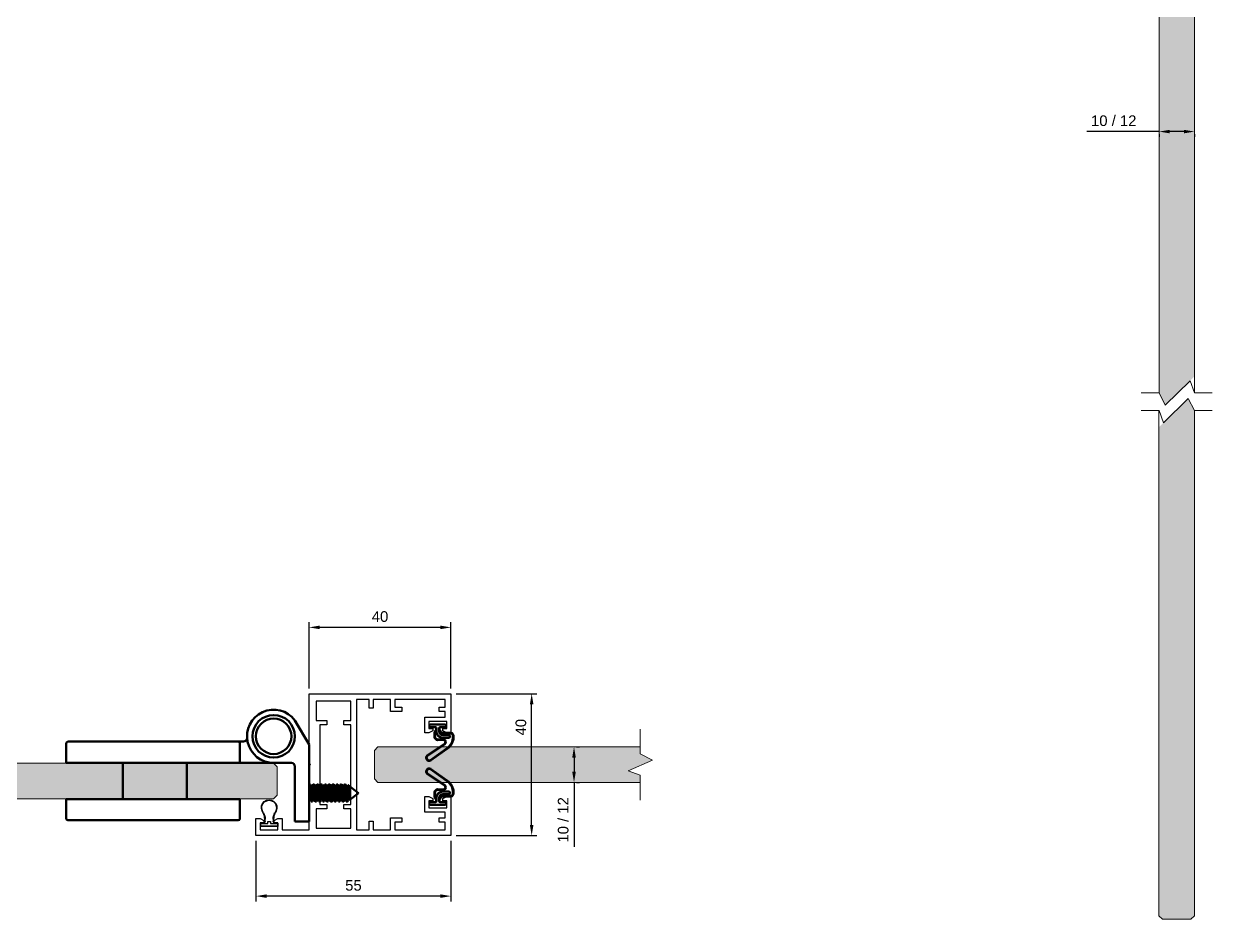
# Model space of a CAD drawing. Header units: millimetres. Extents: x 1679 to 2875, y 789 to 1630.
# Drawn here: x 2229.9 to 2565, y 1102.7 to 1355.3 of the extents above; entities that cross this region are included whole.
import ezdxf

# ---------------------------------------------------------------- set-up
doc = ezdxf.new("R2010")
doc.units = ezdxf.units.MM
for name, color, linetype in [('48800_-_L2315', 7, 'Continuous'), ('48800_-_L3000', 7, 'Continuous'), ('8653_-_CERNIERA_', 7, 'Continuous'), ('8653_-_PERNO', 7, 'Continuous'), ('8653_-_SUPPORTO_', 7, 'Continuous'), ('Blocchi', 7, 'Continuous'), ('COMP', 41, 'Continuous'), ('PARTENZA_VERTICA', 7, 'Continuous'), ('quote', 3, 'Continuous'), ('TSPIC_M4_8X25', 7, 'Continuous')]:
    doc.layers.add(name, color=color, linetype=linetype)
doc.layers.add('GLASS & JOINTS', color=250, linetype='Continuous', lineweight=13)
doc.layers.add('GLASS HATCH', color=7, linetype='Continuous', true_color=0xb8ffed, transparency=0.5)
doc.styles.get("Standard").update_dxf_attribs({"font": 'arial.ttf'})
doc.dimstyles.new('ISO-25$0', dxfattribs={"dimtxt": 3, "dimasz": 3, "dimexe": 1.5, "dimexo": 1.5, "dimgap": 1.5, "dimtad": 1, "dimtxsty": 'Standard', "dimcen": 2.5, "dimadec": 0, "dimazin": 0, "dimtfac": 1, "dimtmove": 0, "dimatfit": 3, "dimfxl": 1, "dimarcsym": 0})

# ---------------------------------------------------------------- blocks, each defined once
blk = doc.blocks.new('cassaporta Glass')
at = {"color": 4}
for p, q in [((20, 15), (15.2, 15)), ((15.2, 15), (15.2, 13.8)), ((15.2, 13.8), (15.77, 12.75)), ((16.4, 12.75), (16.4, 13.8)), ((16.4, 13.8), (18.4, 13.8)), ((18.4, 13.8), (18.4, 8.8)), ((20, -40), (20, 15)), ((15.77, 12.75), (16.4, 12.75)), ((15.77, 9.85), (15.2, 8.8)), ((15.2, 8.8), (15.2, 7.6)), ((15.2, 7.6), (18.4, 7.6)), ((16.4, 9.85), (15.77, 9.85)), ((16.4, 8.8), (16.4, 9.85)), ((18.4, 8.8), (16.4, 8.8)), ((18.4, 7.6), (18.4, 0)), ((-0.4, 0), (-20, 0)), ((-20, 0), (-20, -40)), ((-17.9, -11.8), (-17.9, -2)), ((-17.9, -2), (-12.45, -2)), ((-12.45, -2), (-12.45, -5)), ((-11.25, -5), (-11.25, -3)), ((-11.25, -3), (11.25, -3)), ((0, -0.4), (-0.4, 0)), ((0.4, 0), (0, -0.4)), ((18.4, 0), (0.4, 0)), ((11.25, -3), (11.25, -5)), ((12.45, -5), (12.45, -2)), ((12.45, -2), (17.9, -2)), ((17.9, -2), (17.9, -11.8)), ((-12.45, -5), (-11.25, -5)), ((11.25, -5), (12.45, -5)), ((-11.25, -9.8), (-12.45, -9.8)), ((-12.45, -9.8), (-12.45, -11.8)), ((-11.25, -11.8), (-11.25, -9.8)), ((12.45, -9.8), (11.25, -9.8)), ((11.25, -9.8), (11.25, -11.8)), ((12.45, -11.8), (12.45, -9.8)), ((-18.4, -16.9), (-18.4, -13.4)), ((-18.4, -13.4), (18.4, -13.4)), ((-12.45, -11.8), (-17.9, -11.8)), ((11.25, -11.8), (-11.25, -11.8)), ((17.9, -11.8), (12.45, -11.8)), ((18.4, -13.4), (18.4, -16.9)), ((-15.9, -16.9), (-18.4, -16.9)), ((-18.4, -22.95), (-18.4, -18.1)), ((-18.4, -18.1), (-15.9, -18.1)), ((-15.9, -18.1), (-15.9, -16.9)), ((18.4, -16.9), (15.9, -16.9)), ((15.9, -16.9), (15.9, -18.1)), ((15.9, -18.1), (18.4, -18.1)), ((18.4, -18.1), (18.4, -22.95)), ((-15, -22.95), (-18.4, -22.95)), ((-15, -26.15), (-15, -22.95)), ((18.4, -22.95), (15, -22.95)), ((15, -22.95), (15, -26.15)), ((-18.4, -38.4), (-18.4, -24.15)), ((-18.4, -24.15), (-16.2, -24.15)), ((-16.2, -24.15), (-16.2, -26.15)), ((-16.2, -26.15), (-15, -26.15)), ((15, -26.15), (16.2, -26.15)), ((16.2, -26.15), (16.2, -24.15)), ((16.2, -24.15), (18.4, -24.15)), ((18.4, -24.15), (18.4, -38.4)), ((-9, -32.6), (-13.4, -32.6)), ((-13.4, -32.6), (-13.4, -38.4)), ((-9, -33.8), (-9, -32.6)), ((13.4, -32.6), (9, -32.6)), ((9, -32.6), (9, -33.8)), ((13.4, -38.4), (13.4, -32.6)), ((-15, -36.7), (-16.2, -36.7)), ((-16.2, -36.7), (-16.2, -38.4)), ((-15, -38.4), (-15, -36.7)), ((-12.2, -38.8), (-12.2, -33.8)), ((-12.2, -33.8), (-10.2, -33.8)), ((-10.2, -33.8), (-10.2, -34.85)), ((-10.2, -34.85), (-9.58, -34.85)), ((-9.58, -34.85), (-9, -33.8)), ((9, -33.8), (9.57, -34.85)), ((9.57, -34.85), (10.2, -34.85)), ((10.2, -34.85), (10.2, -33.8)), ((10.2, -33.8), (12.2, -33.8)), ((12.2, -33.8), (12.2, -38.8)), ((16.2, -36.7), (15, -36.7)), ((15, -36.7), (15, -38.4)), ((16.2, -38.4), (16.2, -36.7)), ((-20, -40), (-9, -40)), ((-16.2, -38.4), (-18.4, -38.4)), ((-13.4, -38.4), (-15, -38.4)), ((-10.2, -38.8), (-12.2, -38.8)), ((-9.58, -37.75), (-10.2, -37.75)), ((-10.2, -37.75), (-10.2, -38.8)), ((-9, -38.8), (-9.58, -37.75)), ((-9, -40), (-9, -38.8)), ((9.57, -37.75), (9, -38.8)), ((9, -38.8), (9, -40)), ((9, -40), (20, -40)), ((10.2, -37.75), (9.57, -37.75)), ((10.2, -38.8), (10.2, -37.75)), ((12.2, -38.8), (10.2, -38.8)), ((15, -38.4), (13.4, -38.4)), ((18.4, -38.4), (16.2, -38.4))]:
    blk.add_line(p, q, dxfattribs=at)
blk = doc.blocks.new('48800')
at = {"layer": '48800_-_L3000', "linetype": 'Continuous', "lineweight": 5}
h = blk.add_hatch(dxfattribs=at)
h.set_pattern_fill('LINE', color=3, scale=2, angle=45, style=0)
h.set_pattern_definition([(45, (-6239.775, -3270.2284), (-4.490128, 4.490128), [])])
edge = h.paths.add_edge_path()
edge.add_arc((9.4, 2.41), 0.897, 334.1295, 494.3643)
edge.add_line((8.77, 3.05), (5.44, -1.86))
edge.add_arc((4.92, -1.52), 0.632, 270, 326.6991, ccw=False)
edge.add_arc((5, -1.51), 0.64, 180.3129, 262.8679, ccw=False)
edge.add_line((4.36, -1.52), (4.39, -0.03))
edge.add_arc((3.39, -0.03), 1, 0, 90)
edge.add_line((3.39, 0.97), (2.4, 0.97))
edge.add_arc((2.4, 0.71), 0.253, 90, 120)
edge.add_line((2.27, 0.93), (1.59, 0.54))
edge.add_arc((1.47, 0.76), 0.253, 270, 300, ccw=False)
edge.add_line((1.47, 0.51), (1.01, 0.51))
edge.add_line((1.01, 0.51), (1.01, 0.41))
edge.add_line((1.01, 0.41), (1.47, 0.41))
edge.add_arc((1.47, 0.76), 0.353, 270, 300)
edge.add_line((1.64, 0.45), (2.32, 0.85))
edge.add_arc((2.4, 0.71), 0.153, 90, 120, ccw=False)
edge.add_line((2.4, 0.87), (3.39, 0.87))
edge.add_arc((3.39, -0.03), 0.9, 0.0699, 90, ccw=False)
edge.add_line((4.29, -0.03), (4.26, -1.51))
edge.add_arc((5, -1.51), 0.74, 180.2005, 263.35)
edge.add_arc((4.92, -1.52), 0.732, 269.5118, 326.6433)
edge.add_line((5.53, -1.92), (8.85, 2.99))
edge.add_arc((9.4, 2.41), 0.797, -25.2784, 133.6585, ccw=False)
edge.add_line((10.12, 2.07), (6.71, -2.69))
edge.add_arc((3.54, -0.42), 3.9, 270, 324.4343, ccw=False)
edge.add_line((3.54, -4.32), (3.25, -4.32))
edge.add_arc((3.27, -3.48), 0.839, 196.694, 268.7318, ccw=False)
edge.add_line((2.47, -3.72), (2.5, -1.15))
edge.add_arc((2.15, -1.15), 0.353, 359.8862, 420)
edge.add_line((2.32, -0.85), (1.64, -0.45))
edge.add_arc((1.47, -0.76), 0.353, 60, 90)
edge.add_line((1.47, -0.41), (1.01, -0.41))
edge.add_line((1.01, -0.41), (1.01, -0.51))
edge.add_line((1.01, -0.51), (1.47, -0.51))
edge.add_arc((1.47, -0.76), 0.253, 60, 90, ccw=False)
edge.add_line((1.59, -0.54), (2.27, -0.93))
edge.add_arc((2.15, -1.15), 0.253, 0, 60, ccw=False)
edge.add_line((2.4, -1.15), (2.37, -3.74))
edge.add_arc((3.27, -3.48), 0.939, 195.7327, 268.8012)
edge.add_line((3.25, -4.42), (3.54, -4.42))
edge.add_arc((3.54, -0.42), 4, 270, 324.4343)
edge.add_line((6.8, -2.75), (10.2, 2.02))
at = {"layer": '48800_-_L2315', "color": 3, "linetype": 'Continuous', "lineweight": 50}
for p, q in [((2.37, 0.86), (2.37, 0.81)), ((2.37, 0.38), (2.37, 0.33)), ((3.25, 0.87), (3.25, 0.82)), ((2.37, -0.45), (2.37, -0.5)), ((2.37, -0.81), (2.37, -0.88)), ((3.25, -0.09), (3.25, -0.17)), ((3.25, -3.38), (3.25, -3.43)), ((3.25, -4.27), (3.25, -4.32))]:
    blk.add_line(p, q, dxfattribs=at)
at = {"layer": '48800_-_L3000', "color": 3, "linetype": 'Continuous', "lineweight": 50}
for p, q in [((0, 2.02), (0, -2.02)), ((0.76, 0.63), (0.76, 2.02)), ((1.47, 0.51), (1.01, 0.51)), ((1.01, 0.51), (1.01, 0.41)), ((1.01, 0.41), (1.47, 0.41)), ((1.96, 0.38), (1.01, 0.38)), ((2.27, 0.93), (1.59, 0.54)), ((1.64, 0.45), (2.32, 0.85)), ((2.35, 0.8), (1.7, 0.43)), ((1.7, 0.43), (1.96, 0.43)), ((3.39, 0.97), (2.4, 0.97)), ((2.4, 0.87), (3.39, 0.87)), ((3.39, 0.82), (2.4, 0.82)), ((8.77, 3.05), (5.44, -1.86)), ((5.53, -1.92), (8.85, 2.99)), ((8.88, 2.95), (5.57, -1.95)), ((6.67, -2.66), (10.07, 2.09)), ((10.12, 2.07), (6.71, -2.69)), ((6.8, -2.75), (10.2, 2.02)), ((0.76, -2.02), (0.76, -0.63)), ((1.01, -0.38), (2, -0.38)), ((1.47, -0.41), (1.01, -0.41)), ((1.01, -0.41), (1.01, -0.51)), ((1.01, -0.51), (1.47, -0.51)), ((1.59, -0.54), (2.27, -0.93)), ((2.32, -0.85), (1.64, -0.45)), ((2, -0.43), (1.7, -0.43)), ((1.7, -0.43), (2.35, -0.8)), ((2.4, -1.15), (2.37, -3.74)), ((2.47, -3.72), (2.5, -1.15)), ((2.55, -1.15), (2.52, -3.72)), ((2.95, -3.02), (2.95, -1.38)), ((3, -1.38), (3, -3.02)), ((3.76, -3.02), (3.76, -1.42)), ((3.81, -1.42), (3.81, -3.02)), ((4.21, -1.51), (4.24, -0.03)), ((4.29, -0.03), (4.26, -1.51)), ((4.36, -1.52), (4.39, -0.03)), ((3.25, -4.27), (3.54, -4.27)), ((3.54, -4.32), (3.25, -4.32)), ((3.25, -4.42), (3.54, -4.42))]:
    blk.add_line(p, q, dxfattribs=at)
for centre, radius, start, end in [((0.38, 2.02), 0.379, 0, 180), ((1.01, 0.63), 0.253, 180, 270), ((1.47, 0.76), 0.253, 270, 300), ((1.47, 0.76), 0.353, 270, 300), ((1.96, -1.42), 1.85, 0, 90), ((1.96, -1.42), 1.8, 0, 90), ((2.4, 0.71), 0.253, 90, 120), ((2.4, 0.71), 0.153, 90, 120), ((2.4, 0.71), 0.103, 90, 120), ((3.39, -0.03), 1, 0, 90), ((3.39, -0.03), 0.9, 0.0699, 90), ((3.39, -0.03), 0.85, 0.1094, 90), ((9.4, 2.41), 0.897, 334.1295, 134.3643), ((9.4, 2.41), 0.797, 334.7216, 133.6585), ((9.4, 2.41), 0.747, 335.0614, 133.2533), ((0.38, -2.02), 0.379, 180, 0), ((1.01, -0.63), 0.253, 90, 180), ((1.47, -0.76), 0.353, 60, 90), ((1.47, -0.76), 0.253, 60, 90), ((2, -1.38), 1, 0, 90), ((2, -1.38), 0.95, 0, 90), ((2.15, -1.15), 0.253, 0, 60), ((2.15, -1.15), 0.353, 359.8862, 60), ((2.15, -1.15), 0.403, 359.846, 60), ((3.38, -3.02), 0.429, 180, 0), ((3.38, -3.02), 0.379, 180, 0), ((3.54, -0.42), 3.85, 270, 324.4343), ((3.54, -0.42), 3.9, 270, 324.4343), ((3.54, -0.42), 4, 270, 324.4343), ((5, -1.51), 0.79, 180.1525, 263.5452), ((5, -1.51), 0.74, 180.2005, 263.35), ((5, -1.51), 0.64, 180.3129, 262.8679), ((4.92, -1.52), 0.732, 269.5118, 326.6433), ((4.92, -1.52), 0.782, 269.3145, 326.6195), ((4.92, -1.52), 0.632, 270, 326.6991), ((3.27, -3.48), 0.939, 195.7327, 268.8012), ((3.27, -3.48), 0.839, 196.694, 268.7318), ((3.27, -3.48), 0.789, 197.2424, 268.6922)]:
    blk.add_arc(centre, radius, start, end, dxfattribs=at)
at = {"layer": 'PARTENZA_VERTICA', "color": 3, "linetype": 'Continuous', "lineweight": 50}
for p, q in [((2.2, 0.72), (2.2, 0.77)), ((2.2, 0.36), (2.2, 0.41)), ((2.2, -0.45), (2.2, -0.4)), ((2.2, -0.77), (2.2, -0.72))]:
    blk.add_line(p, q, dxfattribs=at)
blk = doc.blocks.new('cerniera vetro')
at = {"layer": '8653_-_CERNIERA_', "color": 7, "linetype": 'Continuous', "lineweight": 50}
for p, q in [((-58.5, -7.5), (-58.5, -2)), ((-58, -1.5), (-10, -1.5)), ((-8.49, -1.5), (-10, -1.5)), ((-9.5, -2), (-9.5, -7.5)), ((-58, -7.5), (-58.5, -7.5)), ((-10, -7.5), (-58, -7.5)), ((-42.5, -7.5), (-42.5, -17.7)), ((-24.5, -17.7), (-24.5, -7.5)), ((-9.5, -7.5), (-10, -7.5)), ((-9.5, -7.5), (0, -7.5)), ((-58.5, -17.7), (-58, -17.7)), ((-58.5, -23.2), (-58.5, -17.7)), ((-58, -17.7), (-10, -17.7)), ((-10, -17.7), (-9.5, -17.7)), ((-9.5, -17.7), (-9.5, -23.2)), ((-10, -23.7), (-58, -23.7))]:
    blk.add_line(p, q, dxfattribs=at)
for centre, radius, start, end in [((0, 0), 7.5, 23.9105, 36.8699), ((-58, -2), 0.5, 90, 180), ((-10, -2), 0.5, 0, 90), ((-8.49, -0.5), 1, 270, 3.3723), ((-58, -23.2), 0.5, 180, 270), ((-10, -23.2), 0.5, 270, 0)]:
    blk.add_arc(centre, radius, start, end, dxfattribs=at)
at = {"layer": '8653_-_PERNO', "color": 7, "linetype": 'Continuous', "lineweight": 50}
for radius in [6, 5]:
    blk.add_circle((0, 0), radius, dxfattribs=at)
at = {"layer": '8653_-_SUPPORTO_', "color": 7, "linetype": 'Continuous', "lineweight": 50}
for p, q in [((6, 4.5), (10, -2.32)), ((10, -2.32), (10, -24)), ((5, -7.5), (0, -7.5)), ((6, -24), (6, -8.5)), ((10, -24), (6, -24))]:
    blk.add_line(p, q, dxfattribs=at)
blk.add_circle((0, 0), 6, dxfattribs=at)
for centre, radius, start, end in [((0, 0), 7.5, 36.8699, 270), ((5, -8.5), 1, 0, 90)]:
    blk.add_arc(centre, radius, start, end, dxfattribs=at)
at = {"layer": 'TSPIC_M4_8X25', "color": 7, "linetype": 'Continuous', "lineweight": 50}
for p, q in [((10.04, -14.2), (10, -14.2)), ((10.37, -13.6), (10.04, -13.6)), ((11.14, -14.2), (10.66, -14.2)), ((11.47, -13.6), (11.14, -13.6)), ((12.24, -14.2), (11.76, -14.2)), ((12.57, -13.6), (12.24, -13.6)), ((13.34, -14.2), (12.86, -14.2)), ((13.67, -13.6), (13.34, -13.6)), ((14.44, -14.2), (13.96, -14.2)), ((14.77, -13.6), (14.44, -13.6)), ((15.54, -14.2), (15.06, -14.2)), ((15.87, -13.6), (15.54, -13.6)), ((16.64, -14.2), (16.16, -14.2)), ((16.97, -13.6), (16.64, -13.6)), ((16.92, -16), (16.92, -16)), ((17.74, -14.2), (17.26, -14.2)), ((18.07, -13.6), (17.74, -13.6)), ((18.84, -14.2), (18.36, -14.2)), ((19.17, -13.6), (18.84, -13.6)), ((19.94, -14.2), (19.46, -14.2)), ((20.27, -13.6), (19.94, -13.6)), ((21.04, -14.2), (20.56, -14.2)), ((23.9, -16), (21.04, -13.75)), ((21.59, -17.82), (23.9, -16)), ((10.09, -17.8), (10.46, -17.8)), ((10.59, -18.4), (10.92, -18.4)), ((11.19, -17.8), (11.56, -17.8)), ((11.69, -18.4), (12.02, -18.4)), ((12.29, -17.8), (12.66, -17.8)), ((12.79, -18.4), (13.12, -18.4)), ((13.39, -17.8), (13.76, -17.8)), ((13.89, -18.4), (14.22, -18.4)), ((14.49, -17.8), (14.86, -17.8)), ((14.99, -18.4), (15.32, -18.4)), ((15.59, -17.8), (15.96, -17.8)), ((16.09, -18.4), (16.42, -18.4)), ((16.69, -17.8), (17.06, -17.8)), ((17.19, -18.4), (17.52, -18.4)), ((17.79, -17.8), (18.16, -17.8)), ((18.29, -18.4), (18.62, -18.4)), ((18.89, -17.8), (19.27, -17.8)), ((19.39, -18.4), (19.72, -18.4)), ((19.99, -17.8), (20.36, -17.8)), ((20.49, -18.4), (20.82, -18.4)), ((21.09, -17.8), (21.55, -17.8))]:
    blk.add_line(p, q, dxfattribs=at)
for centre, radius, start, end in [((171.26, 58.92), 176.47, 204.2777, 204.4953), ((172.9, 59.16), 177.05, 204.2744, 204.4911), ((174.58, 59.41), 177.68, 204.271, 204.4869), ((185.98, 64.05), 188.98, 204.2711, 204.4731), ((207.02, 73.11), 210.88, 204.2866, 204.469), ((214.37, 75.94), 217.75, 204.2883, 204.4649), ((222.3, 79.04), 225.24, 204.2914, 204.4621), ((230.83, 82.41), 233.4, 204.2963, 204.4609), ((213.62, 74.16), 213.32, 204.2998, 204.479), ((208.94, 71.53), 206.97, 204.295, 204.4797), ((183.11, -96.52), 190.07, 155.5327, 155.6128), ((183.87, -96.38), 189.7, 155.5274, 155.7165), ((183.78, -95.86), 188.41, 155.5226, 155.713), ((183.24, -95.13), 186.61, 155.5187, 155.7108), ((182.56, -94.33), 184.66, 155.5158, 155.7098), ((181.78, -93.48), 182.6, 155.5139, 155.7099), ((180.96, -92.61), 180.48, 155.513, 155.7112), ((180.12, -91.73), 178.36, 155.5131, 155.7136), ((176.36, -89.48), 173, 155.5211, 155.7271), ((176.16, -88.85), 171.56, 155.534, 155.7424), ((178.58, -89.45), 173, 155.5335, 155.7402)]:
    blk.add_arc(centre, radius, start, end, dxfattribs=at)
for points, knots in [([(10.59, -18.4), (10.56, -18.4), (10.53, -18.3), (10.46, -17.84), (10.42, -17.39), (10.34, -16.34), (10.3, -15.75), (10.22, -14.69), (10.18, -14.22), (10.09, -13.65), (10.05, -13.54), (10.01, -13.64), (10, -13.65), (10, -13.66)], [0.95609612, 0.95609612, 0.95609612, 0.95609612, 0.96074136, 0.96074136, 0.96728447, 0.96728447, 0.97382757, 0.97382757, 0.98037068, 0.98037068, 0.98691379, 0.98691379, 0.98753193, 0.98753193, 0.98753193, 0.98753193]), ([(10.32, -16), (10.3, -15.8), (10.28, -15.6), (10.22, -15.01), (10.18, -14.67), (10.1, -14.29), (10.07, -14.2), (10.04, -14.2)], [0.97186766, 0.97186766, 0.97186766, 0.97186766, 0.97484551, 0.97484551, 0.98113413, 0.98113413, 0.98592344, 0.98592344, 0.98592344, 0.98592344]), ([(10.37, -13.6), (10.41, -13.6), (10.44, -13.74), (10.51, -14.29), (10.56, -14.76), (10.64, -15.84), (10.68, -16.43), (10.76, -17.47), (10.8, -17.9), (10.88, -18.37), (10.92, -18.45), (10.95, -18.37)], [0.06552593, 0.06552593, 0.06552593, 0.06552593, 0.07068627, 0.07068627, 0.07700504, 0.07700504, 0.0833238, 0.0833238, 0.08964256, 0.08964256, 0.09522557, 0.09522557, 0.09522557, 0.09522557]), ([(10.68, -14.24), (10.7, -14.29), (10.72, -14.37), (10.78, -14.72), (10.82, -15.07), (10.91, -15.88), (10.95, -16.33), (11.03, -17.1), (11.07, -17.42), (11.14, -17.73), (11.16, -17.8), (11.19, -17.8)], [0.07043015, 0.07043015, 0.07043015, 0.07043015, 0.07358124, 0.07358124, 0.07971302, 0.07971302, 0.08584479, 0.08584479, 0.09197656, 0.09197656, 0.09599702, 0.09599702, 0.09599702, 0.09599702]), ([(11.69, -18.4), (11.66, -18.4), (11.64, -18.31), (11.57, -17.9), (11.53, -17.47), (11.45, -16.43), (11.41, -15.84), (11.32, -14.76), (11.28, -14.29), (11.2, -13.68), (11.16, -13.55), (11.08, -13.68), (11.05, -13.89), (11.01, -14.2)], [0.89755611, 0.89755611, 0.89755611, 0.89755611, 0.9018534, 0.9018534, 0.90839651, 0.90839651, 0.91493961, 0.91493961, 0.92148272, 0.92148272, 0.92802583, 0.92802583, 0.93354994, 0.93354994, 0.93354994, 0.93354994]), ([(11.42, -16), (11.4, -15.82), (11.38, -15.65), (11.32, -15.07), (11.28, -14.72), (11.21, -14.3), (11.17, -14.2), (11.14, -14.2)], [0.91560361, 0.91560361, 0.91560361, 0.91560361, 0.9182479, 0.9182479, 0.92453652, 0.92453652, 0.92965772, 0.92965772, 0.92965772, 0.92965772]), ([(11.47, -13.6), (11.51, -13.6), (11.54, -13.75), (11.62, -14.36), (11.66, -14.85), (11.74, -15.93), (11.79, -16.53), (11.87, -17.54), (11.91, -17.96), (11.98, -18.38), (12.02, -18.44), (12.05, -18.37)], [0.12205837, 0.12205837, 0.12205837, 0.12205837, 0.12755515, 0.12755515, 0.13387392, 0.13387392, 0.14019268, 0.14019268, 0.14651144, 0.14651144, 0.15176172, 0.15176172, 0.15176172, 0.15176172]), ([(11.78, -14.24), (11.8, -14.29), (11.82, -14.39), (11.89, -14.77), (11.93, -15.13), (12.01, -15.95), (12.05, -16.39), (12.13, -17.15), (12.18, -17.47), (12.24, -17.75), (12.27, -17.8), (12.29, -17.8)], [0.12528426, 0.12528426, 0.12528426, 0.12528426, 0.12876718, 0.12876718, 0.13489895, 0.13489895, 0.14103072, 0.14103072, 0.14716249, 0.14716249, 0.15085747, 0.15085747, 0.15085747, 0.15085747]), ([(12.79, -18.4), (12.77, -18.4), (12.74, -18.33), (12.68, -17.96), (12.63, -17.54), (12.55, -16.53), (12.51, -15.93), (12.43, -14.85), (12.39, -14.36), (12.31, -13.71), (12.27, -13.56), (12.19, -13.66), (12.15, -13.87), (12.11, -14.2)], [0.83901773, 0.83901773, 0.83901773, 0.83901773, 0.84296544, 0.84296544, 0.84950855, 0.84950855, 0.85605165, 0.85605165, 0.86259476, 0.86259476, 0.86913787, 0.86913787, 0.87501489, 0.87501489, 0.87501489, 0.87501489]), ([(12.52, -16), (12.5, -15.85), (12.49, -15.69), (12.43, -15.13), (12.39, -14.77), (12.31, -14.32), (12.28, -14.2), (12.24, -14.2)], [0.8593464, 0.8593464, 0.8593464, 0.8593464, 0.86165029, 0.86165029, 0.86793892, 0.86793892, 0.87339147, 0.87339147, 0.87339147, 0.87339147]), ([(12.57, -13.6), (12.61, -13.6), (12.65, -13.77), (12.73, -14.43), (12.77, -14.93), (12.85, -16.02), (12.89, -16.62), (12.97, -17.61), (13.01, -18.01), (13.09, -18.39), (13.12, -18.44), (13.15, -18.37)], [0.17858938, 0.17858938, 0.17858938, 0.17858938, 0.18442403, 0.18442403, 0.1907428, 0.1907428, 0.19706156, 0.19706156, 0.20338033, 0.20338033, 0.20829658, 0.20829658, 0.20829658, 0.20829658]), ([(12.88, -14.24), (12.9, -14.3), (12.93, -14.41), (13, -14.82), (13.04, -15.2), (13.12, -16.02), (13.16, -16.46), (13.24, -17.21), (13.28, -17.51), (13.35, -17.75), (13.37, -17.8), (13.39, -17.8)], [0.18013767, 0.18013767, 0.18013767, 0.18013767, 0.18395311, 0.18395311, 0.19008488, 0.19008488, 0.19621665, 0.19621665, 0.20234842, 0.20234842, 0.20571476, 0.20571476, 0.20571476, 0.20571476]), ([(13.89, -18.4), (13.87, -18.4), (13.85, -18.34), (13.78, -18.01), (13.74, -17.61), (13.66, -16.62), (13.62, -16.02), (13.54, -14.93), (13.5, -14.43), (13.41, -13.75), (13.37, -13.57), (13.29, -13.63), (13.25, -13.85), (13.21, -14.2)], [0.78047865, 0.78047865, 0.78047865, 0.78047865, 0.78407748, 0.78407748, 0.79062059, 0.79062059, 0.79716369, 0.79716369, 0.8037068, 0.8037068, 0.81024991, 0.81024991, 0.81647816, 0.81647816, 0.81647816, 0.81647816]), ([(13.62, -16), (13.6, -15.87), (13.59, -15.74), (13.54, -15.2), (13.5, -14.82), (13.42, -14.33), (13.38, -14.2), (13.34, -14.2)], [0.80308122, 0.80308122, 0.80308122, 0.80308122, 0.80505269, 0.80505269, 0.81134131, 0.81134131, 0.81712654, 0.81712654, 0.81712654, 0.81712654]), ([(13.67, -13.6), (13.71, -13.6), (13.75, -13.8), (13.83, -14.5), (13.88, -15.01), (13.96, -16.12), (14, -16.7), (14.08, -17.68), (14.12, -18.06), (14.19, -18.39), (14.22, -18.43), (14.25, -18.37)], [0.23512204, 0.23512204, 0.23512204, 0.23512204, 0.24129291, 0.24129291, 0.24761168, 0.24761168, 0.25393044, 0.25393044, 0.26024921, 0.26024921, 0.26483058, 0.26483058, 0.26483058, 0.26483058]), ([(13.98, -14.24), (14, -14.3), (14.03, -14.42), (14.1, -14.87), (14.14, -15.26), (14.22, -16.09), (14.27, -16.53), (14.35, -17.26), (14.39, -17.55), (14.45, -17.76), (14.47, -17.8), (14.49, -17.8)], [0.23492264, 0.23492264, 0.23492264, 0.23492264, 0.23913905, 0.23913905, 0.24527082, 0.24527082, 0.25140259, 0.25140259, 0.25753436, 0.25753436, 0.26057221, 0.26057221, 0.26057221, 0.26057221]), ([(14.99, -18.4), (14.97, -18.4), (14.95, -18.35), (14.89, -18.06), (14.85, -17.68), (14.77, -16.7), (14.72, -16.12), (14.64, -15.01), (14.6, -14.5), (14.52, -13.79), (14.48, -13.59), (14.4, -13.61), (14.36, -13.82), (14.31, -14.19), (14.31, -14.2), (14.31, -14.2)], [0.72193978, 0.72193978, 0.72193978, 0.72193978, 0.72518952, 0.72518952, 0.73173263, 0.73173263, 0.73827573, 0.73827573, 0.74481884, 0.74481884, 0.75136195, 0.75136195, 0.75790505, 0.75790505, 0.75792447, 0.75792447, 0.75792447, 0.75792447]), ([(14.72, -16), (14.71, -15.89), (14.69, -15.78), (14.64, -15.26), (14.6, -14.87), (14.52, -14.35), (14.48, -14.2), (14.44, -14.2)], [0.74681746, 0.74681746, 0.74681746, 0.74681746, 0.74845508, 0.74845508, 0.7547437, 0.7547437, 0.76086431, 0.76086431, 0.76086431, 0.76086431]), ([(14.77, -13.6), (14.77, -13.6), (14.78, -13.6), (14.82, -13.61), (14.86, -13.83), (14.94, -14.57), (14.98, -15.1), (15.06, -16.21), (15.11, -16.79), (15.19, -17.75), (15.23, -18.11), (15.3, -18.4), (15.32, -18.43), (15.35, -18.37)], [0.29165386, 0.29165386, 0.29165386, 0.29165386, 0.29184303, 0.29184303, 0.29816179, 0.29816179, 0.30448056, 0.30448056, 0.31079932, 0.31079932, 0.31711809, 0.31711809, 0.32136299, 0.32136299, 0.32136299, 0.32136299]), ([(15.08, -14.24), (15.11, -14.3), (15.14, -14.44), (15.21, -14.93), (15.25, -15.32), (15.33, -16.16), (15.37, -16.59), (15.45, -17.31), (15.5, -17.58), (15.55, -17.77), (15.57, -17.8), (15.59, -17.8)], [0.28975647, 0.28975647, 0.28975647, 0.28975647, 0.29432498, 0.29432498, 0.30045675, 0.30045675, 0.30658852, 0.30658852, 0.31272029, 0.31272029, 0.3154295, 0.3154295, 0.3154295, 0.3154295]), ([(16.09, -18.4), (16.07, -18.4), (16.05, -18.36), (16, -18.11), (15.95, -17.75), (15.87, -16.79), (15.83, -16.21), (15.75, -15.1), (15.71, -14.57), (15.63, -13.83), (15.59, -13.61), (15.5, -13.59), (15.46, -13.78), (15.42, -14.16), (15.42, -14.18), (15.41, -14.2)], [0.66340022, 0.66340022, 0.66340022, 0.66340022, 0.66630156, 0.66630156, 0.67284467, 0.67284467, 0.67938777, 0.67938777, 0.68593088, 0.68593088, 0.69247399, 0.69247399, 0.69901709, 0.69901709, 0.69940055, 0.69940055, 0.69940055, 0.69940055]), ([(15.82, -16), (15.81, -15.91), (15.8, -15.83), (15.75, -15.32), (15.71, -14.93), (15.63, -14.37), (15.59, -14.21), (15.54, -14.2), (15.54, -14.2), (15.54, -14.2)], [0.69056072, 0.69056072, 0.69056072, 0.69056072, 0.69185747, 0.69185747, 0.6981461, 0.6981461, 0.70443472, 0.70443472, 0.70459963, 0.70459963, 0.70459963, 0.70459963]), ([(15.87, -13.6), (15.88, -13.6), (15.88, -13.6), (15.92, -13.64), (15.97, -13.87), (16.05, -14.65), (16.09, -15.18), (16.17, -16.3), (16.21, -16.88), (16.29, -17.81), (16.33, -18.16), (16.4, -18.4), (16.43, -18.42), (16.45, -18.37)], [0.34818497, 0.34818497, 0.34818497, 0.34818497, 0.34871191, 0.34871191, 0.35503067, 0.35503067, 0.36134944, 0.36134944, 0.3676682, 0.3676682, 0.37398697, 0.37398697, 0.37790181, 0.37790181, 0.37790181, 0.37790181]), ([(16.18, -14.24), (16.21, -14.3), (16.24, -14.46), (16.31, -14.99), (16.36, -15.39), (16.44, -16.23), (16.48, -16.66), (16.56, -17.36), (16.6, -17.62), (16.66, -17.78), (16.67, -17.8), (16.69, -17.8)], [0.34460169, 0.34460169, 0.34460169, 0.34460169, 0.34951091, 0.34951091, 0.35564268, 0.35564268, 0.36177445, 0.36177445, 0.36790622, 0.36790622, 0.37028627, 0.37028627, 0.37028627, 0.37028627]), ([(17.19, -18.4), (17.17, -18.4), (17.16, -18.37), (17.1, -18.16), (17.06, -17.81), (16.98, -16.88), (16.94, -16.3), (16.86, -15.18), (16.81, -14.65), (16.73, -13.87), (16.69, -13.64), (16.61, -13.57), (16.57, -13.74), (16.52, -14.12), (16.52, -14.16), (16.51, -14.2)], [0.6048612, 0.6048612, 0.6048612, 0.6048612, 0.6074136, 0.6074136, 0.61395671, 0.61395671, 0.62049982, 0.62049982, 0.62704292, 0.62704292, 0.63358603, 0.63358603, 0.64012913, 0.64012913, 0.64085572, 0.64085572, 0.64085572, 0.64085572]), ([(16.92, -16), (16.91, -15.94), (16.9, -15.87), (16.86, -15.39), (16.81, -14.99), (16.73, -14.41), (16.69, -14.23), (16.65, -14.2), (16.64, -14.2), (16.64, -14.2)], [0.63429555, 0.63429555, 0.63429555, 0.63429555, 0.63525987, 0.63525987, 0.64154849, 0.64154849, 0.64783711, 0.64783711, 0.64833696, 0.64833696, 0.64833696, 0.64833696]), ([(16.97, -13.6), (16.98, -13.6), (16.98, -13.6), (17.03, -13.66), (17.07, -13.92), (17.15, -14.73), (17.2, -15.27), (17.28, -16.39), (17.32, -16.96), (17.4, -17.87), (17.44, -18.2), (17.51, -18.41), (17.53, -18.42), (17.55, -18.37)], [0.40471717, 0.40471717, 0.40471717, 0.40471717, 0.40558079, 0.40558079, 0.41189955, 0.41189955, 0.41821832, 0.41821832, 0.42453708, 0.42453708, 0.43085585, 0.43085585, 0.43443779, 0.43443779, 0.43443779, 0.43443779]), ([(17.28, -14.24), (17.31, -14.31), (17.35, -14.49), (17.42, -15.05), (17.46, -15.45), (17.54, -16.29), (17.59, -16.72), (17.67, -17.4), (17.71, -17.65), (17.76, -17.78), (17.78, -17.8), (17.79, -17.8)], [0.39944583, 0.39944583, 0.39944583, 0.39944583, 0.40469685, 0.40469685, 0.41082862, 0.41082862, 0.41696039, 0.41696039, 0.42309216, 0.42309216, 0.42514412, 0.42514412, 0.42514412, 0.42514412]), ([(18.29, -18.4), (18.28, -18.4), (18.26, -18.38), (18.21, -18.2), (18.17, -17.87), (18.09, -16.96), (18.04, -16.39), (17.96, -15.27), (17.92, -14.73), (17.84, -13.92), (17.8, -13.66), (17.72, -13.56), (17.68, -13.71), (17.63, -14.08), (17.62, -14.14), (17.61, -14.2)], [0.54632273, 0.54632273, 0.54632273, 0.54632273, 0.54852564, 0.54852564, 0.55506875, 0.55506875, 0.56161186, 0.56161186, 0.56815496, 0.56815496, 0.57469807, 0.57469807, 0.58124118, 0.58124118, 0.58231415, 0.58231415, 0.58231415, 0.58231415]), ([(18.02, -16), (18.01, -15.96), (18.01, -15.92), (17.96, -15.45), (17.92, -15.05), (17.84, -14.44), (17.8, -14.25), (17.75, -14.2), (17.75, -14.2), (17.74, -14.2)], [0.57803162, 0.57803162, 0.57803162, 0.57803162, 0.57866226, 0.57866226, 0.58495088, 0.58495088, 0.59123951, 0.59123951, 0.59207508, 0.59207508, 0.59207508, 0.59207508]), ([(18.07, -13.6), (18.08, -13.6), (18.09, -13.61), (18.14, -13.7), (18.18, -13.97), (18.26, -14.81), (18.3, -15.36), (18.38, -16.48), (18.42, -17.05), (18.51, -17.93), (18.55, -18.24), (18.61, -18.41), (18.63, -18.41), (18.65, -18.37)], [0.46124816, 0.46124816, 0.46124816, 0.46124816, 0.46244967, 0.46244967, 0.46876843, 0.46876843, 0.4750872, 0.4750872, 0.48140596, 0.48140596, 0.48772473, 0.48772473, 0.49097551, 0.49097551, 0.49097551, 0.49097551]), ([(18.37, -14.23), (18.41, -14.31), (18.45, -14.51), (18.53, -15.11), (18.57, -15.52), (18.65, -16.36), (18.69, -16.79), (18.77, -17.45), (18.81, -17.68), (18.87, -17.79), (18.88, -17.8), (18.89, -17.8)], [0.45428322, 0.45428322, 0.45428322, 0.45428322, 0.45988278, 0.45988278, 0.46601455, 0.46601455, 0.47214632, 0.47214632, 0.47827809, 0.47827809, 0.4800011, 0.4800011, 0.4800011, 0.4800011]), ([(19.39, -18.4), (19.35, -18.4), (19.32, -18.23), (19.24, -17.59), (19.2, -17.09), (19.12, -16), (19.07, -15.41), (18.99, -14.41), (18.95, -14), (18.87, -13.57), (18.83, -13.54), (18.76, -13.81), (18.74, -13.98), (18.71, -14.2)], [0.07801052, 0.07801052, 0.07801052, 0.07801052, 0.08396507, 0.08396507, 0.09050818, 0.09050818, 0.09705128, 0.09705128, 0.10359439, 0.10359439, 0.1101375, 0.1101375, 0.11401229, 0.11401229, 0.11401229, 0.11401229]), ([(19.12, -16), (19.09, -15.72), (19.06, -15.43), (18.99, -14.81), (18.95, -14.5), (18.89, -14.25), (18.86, -14.2), (18.84, -14.2)], [0.1279339, 0.1279339, 0.1279339, 0.1279339, 0.13217003, 0.13217003, 0.13845865, 0.13845865, 0.14200327, 0.14200327, 0.14200327, 0.14200327]), ([(19.17, -13.6), (19.2, -13.6), (19.22, -13.68), (19.29, -14.06), (19.33, -14.48), (19.41, -15.5), (19.45, -16.09), (19.54, -17.17), (19.58, -17.66), (19.66, -18.3), (19.7, -18.44), (19.75, -18.38), (19.75, -18.38), (19.75, -18.37)], [0.91350451, 0.91350451, 0.91350451, 0.91350451, 0.91740071, 0.91740071, 0.92371948, 0.92371948, 0.93003824, 0.93003824, 0.93635701, 0.93635701, 0.94267577, 0.94267577, 0.94323838, 0.94323838, 0.94323838, 0.94323838]), ([(19.48, -14.24), (19.49, -14.26), (19.5, -14.31), (19.56, -14.54), (19.6, -14.86), (19.68, -15.62), (19.72, -16.07), (19.8, -16.88), (19.84, -17.25), (19.92, -17.69), (19.96, -17.8), (19.99, -17.8)], [0.89316198, 0.89316198, 0.89316198, 0.89316198, 0.89523848, 0.89523848, 0.90137025, 0.90137025, 0.90750202, 0.90750202, 0.91363379, 0.91363379, 0.91888792, 0.91888792, 0.91888792, 0.91888792]), ([(20.49, -18.4), (20.46, -18.4), (20.42, -18.25), (20.34, -17.66), (20.3, -17.17), (20.22, -16.09), (20.18, -15.5), (20.1, -14.48), (20.06, -14.06), (19.98, -13.59), (19.94, -13.54), (19.87, -13.78), (19.84, -13.96), (19.81, -14.2)], [0.01947165, 0.01947165, 0.01947165, 0.01947165, 0.02507711, 0.02507711, 0.03162022, 0.03162022, 0.03816332, 0.03816332, 0.04470643, 0.04470643, 0.05124954, 0.05124954, 0.05546271, 0.05546271, 0.05546271, 0.05546271]), ([(20.22, -16), (20.19, -15.74), (20.17, -15.48), (20.1, -14.86), (20.06, -14.54), (19.99, -14.26), (19.97, -14.2), (19.94, -14.2)], [0.07167619, 0.07167619, 0.07167619, 0.07167619, 0.07557242, 0.07557242, 0.08186105, 0.08186105, 0.08574357, 0.08574357, 0.08574357, 0.08574357]), ([(20.27, -13.6), (20.3, -13.6), (20.33, -13.69), (20.4, -14.12), (20.44, -14.55), (20.52, -15.59), (20.56, -16.18), (20.64, -17.26), (20.68, -17.73), (20.77, -18.33), (20.81, -18.45), (20.85, -18.37), (20.85, -18.37), (20.85, -18.37)], [0.97003657, 0.97003657, 0.97003657, 0.97003657, 0.9742696, 0.9742696, 0.98058836, 0.98058836, 0.98690712, 0.98690712, 0.99322589, 0.99322589, 0.99954465, 0.99954465, 0.99977504, 0.99977504, 0.99977504, 0.99977504]), ([(20.58, -14.24), (20.59, -14.27), (20.61, -14.32), (20.66, -14.59), (20.71, -14.91), (20.79, -15.69), (20.83, -16.14), (20.91, -16.94), (20.95, -17.3), (21.03, -17.7), (21.06, -17.8), (21.09, -17.8)], [0.94803694, 0.94803694, 0.94803694, 0.94803694, 0.95042441, 0.95042441, 0.95655618, 0.95655618, 0.96268795, 0.96268795, 0.96881972, 0.96881972, 0.97374899, 0.97374899, 0.97374899, 0.97374899]), ([(21.59, -17.82), (21.53, -17.86), (21.47, -17.52), (21.34, -16.33), (21.27, -15.46), (21.15, -14.14), (21.09, -13.73), (20.99, -13.75), (20.96, -13.91), (20.92, -14.2)], [0.0297599, 0.0297599, 0.0297599, 0.0297599, 0.25, 0.25, 0.5, 0.5, 0.75, 0.75, 0.9085917, 0.9085917, 0.9085917, 0.9085917]), ([(21.32, -16), (21.29, -15.76), (21.27, -15.52), (21.21, -14.91), (21.16, -14.59), (21.1, -14.27), (21.07, -14.2), (21.04, -14.2)], [0.01541031, 0.01541031, 0.01541031, 0.01541031, 0.01897482, 0.01897482, 0.02526344, 0.02526344, 0.02948503, 0.02948503, 0.02948503, 0.02948503]), ([(10, -17.56), (10, -17.57), (10, -17.58), (10.03, -17.72), (10.06, -17.8), (10.09, -17.8)], [0.036621982, 0.036621982, 0.036621982, 0.036621982, 0.036790622, 0.036790622, 0.041136802, 0.041136802, 0.041136802, 0.041136802])]:
    blk.add_open_spline(points, degree=3, knots=knots, dxfattribs=at)
blk = doc.blocks.new('*D179')
at = {"layer": 'Defpoints', "color": 0, "transparency": 16777216}
for p in [(2550.05, 1325.67), (2560.05, 1325.67), (2560.05, 1324.88)]:
    blk.add_point(p, dxfattribs=at)
at = {"layer": 'quote', "color": 0, "lineweight": -2, "transparency": 16777216}
for p, q in [((2550.05, 1324.88), (2529.68, 1324.88)), ((2550.05, 1324.17), (2550.05, 1323.38)), ((2557.05, 1324.88), (2553.05, 1324.88)), ((2560.05, 1324.17), (2560.05, 1323.38))]:
    blk.add_line(p, q, dxfattribs=at)
at = {"layer": 'quote', "color": 0, "transparency": 16777216}
for points in [[(2553.05, 1325.38), (2553.05, 1324.38), (2550.05, 1324.88)], [(2557.05, 1325.38), (2557.05, 1324.38), (2560.05, 1324.88)]]:
    blk.add_solid(points, dxfattribs=at)
at = {"layer": 'quote', "color": 0, "transparency": 16777216, "insert": (2537.25, 1327.93), "char_height": 3, "attachment_point": 5}
blk.add_mtext('10 / 12', dxfattribs=at)
blk = doc.blocks.new('*D184')
at = {"layer": 'Defpoints', "color": 0, "transparency": 16777216}
for p in [(2384.27, 1151.32), (2384.27, 1141.32), (2385.05, 1141.32)]:
    blk.add_point(p, dxfattribs=at)
at = {"layer": 'quote', "color": 0, "lineweight": -2, "transparency": 16777216}
for p, q in [((2385.77, 1151.32), (2386.55, 1151.32)), ((2385.05, 1148.32), (2385.05, 1144.32)), ((2385.05, 1141.32), (2385.05, 1123.18)), ((2385.77, 1141.32), (2386.55, 1141.32))]:
    blk.add_line(p, q, dxfattribs=at)
at = {"layer": 'quote', "color": 0, "transparency": 16777216}
for points in [[(2384.55, 1148.32), (2385.55, 1148.32), (2385.05, 1151.32)], [(2384.55, 1144.32), (2385.55, 1144.32), (2385.05, 1141.32)]]:
    blk.add_solid(points, dxfattribs=at)
at = {"layer": 'quote', "color": 0, "transparency": 16777216, "insert": (2382, 1130.75), "char_height": 3, "attachment_point": 5, "rotation": 90}
blk.add_mtext('10 / 12', dxfattribs=at)
blk = doc.blocks.new('*D205')
at = {"layer": 'Defpoints', "color": 0, "transparency": 16777216}
for p in [(2350.34, 1166.32), (2373.1, 1166.32), (2350.34, 1126.32)]:
    blk.add_point(p, dxfattribs=at)
at = {"layer": 'quote', "color": 0, "lineweight": -2, "transparency": 16777216}
for p, q in [((2351.84, 1166.32), (2374.6, 1166.32)), ((2373.1, 1129.32), (2373.1, 1163.32)), ((2351.84, 1126.32), (2374.6, 1126.32))]:
    blk.add_line(p, q, dxfattribs=at)
at = {"layer": 'quote', "color": 0, "transparency": 16777216}
for points in [[(2372.6, 1163.32), (2373.6, 1163.32), (2373.1, 1166.32)], [(2372.6, 1129.32), (2373.6, 1129.32), (2373.1, 1126.32)]]:
    blk.add_solid(points, dxfattribs=at)
at = {"layer": 'quote', "color": 0, "transparency": 16777216, "insert": (2370.07, 1156.89), "char_height": 3, "attachment_point": 5, "rotation": 90}
blk.add_mtext('40', dxfattribs=at)
blk = doc.blocks.new('*D206')
at = {"layer": 'Defpoints', "color": 0, "transparency": 16777216}
for p in [(2310.34, 1185.04), (2310.34, 1166.32), (2350.34, 1166.32)]:
    blk.add_point(p, dxfattribs=at)
at = {"layer": 'quote', "color": 0, "lineweight": -2, "transparency": 16777216}
for p, q in [((2310.34, 1167.82), (2310.34, 1186.54)), ((2350.34, 1167.82), (2350.34, 1186.54)), ((2347.34, 1185.04), (2313.34, 1185.04))]:
    blk.add_line(p, q, dxfattribs=at)
at = {"layer": 'quote', "color": 0, "transparency": 16777216}
for points in [[(2313.34, 1185.54), (2313.34, 1184.54), (2310.34, 1185.04)], [(2347.34, 1185.54), (2347.34, 1184.54), (2350.34, 1185.04)]]:
    blk.add_solid(points, dxfattribs=at)
at = {"layer": 'quote', "color": 0, "transparency": 16777216, "insert": (2330.34, 1188.08), "char_height": 3, "attachment_point": 5}
blk.add_mtext('40', dxfattribs=at)
blk = doc.blocks.new('*D207')
at = {"layer": 'Defpoints', "color": 0, "transparency": 16777216}
for p in [(2295.34, 1126.32), (2350.34, 1126.32), (2295.34, 1109.24)]:
    blk.add_point(p, dxfattribs=at)
at = {"layer": 'quote', "color": 0, "lineweight": -2, "transparency": 16777216}
for p, q in [((2295.34, 1124.82), (2295.34, 1107.74)), ((2350.34, 1124.82), (2350.34, 1107.74)), ((2347.34, 1109.24), (2298.34, 1109.24))]:
    blk.add_line(p, q, dxfattribs=at)
at = {"layer": 'quote', "color": 0, "transparency": 16777216}
for points in [[(2298.34, 1109.74), (2298.34, 1108.74), (2295.34, 1109.24)], [(2347.34, 1109.74), (2347.34, 1108.74), (2350.34, 1109.24)]]:
    blk.add_solid(points, dxfattribs=at)
at = {"layer": 'quote', "color": 0, "transparency": 16777216, "insert": (2322.84, 1112.26), "char_height": 3, "attachment_point": 5}
blk.add_mtext('55', dxfattribs=at)
blk = doc.blocks.new('48750')
at = {"layer": 'COMP'}
for p, q in [((-3.8, 1.56), (-4.38, 1.84)), ((-1.46, 1.14), (-2.05, 1.14)), ((-4.38, -1.84), (-3.8, -1.56)), ((-2.05, -1.14), (-1.46, -1.14))]:
    blk.add_line(p, q, dxfattribs=at)
blk.add_lwpolyline([(-0.95, 1.75, -0.414214), (-1.45, 1.25), (-2.05, 1.25, -0.117054), (-3.75, 1.65), (-4.33, 1.94, 1.622467), (-4.33, -1.94), (-3.75, -1.65, -0.117054), (-2.05, -1.25), (-1.45, -1.25, -0.414214), (-0.95, -1.75), (-0.95, -2.41), (0, -2.41), (0, 2.41), (-0.95, 2.41)], format="xyb", close=True, dxfattribs=at)
blk.add_lwpolyline([(-0.1, 2.32), (-0.85, 2.32), (-0.85, 0.4), (-1.35, 0.4), (-1.35, -0.4), (-0.85, -0.4), (-0.85, -2.31), (-0.1, -2.31)], close=True, dxfattribs=at)
for centre, radius, start, end in [((-5.3, 0), 2.07, 63.2948, 296.7052), ((-2.05, 5.03), 3.89, 243.2948, 270), ((-1.46, 1.75), 0.61, 270, 0), ((-2.05, -5.03), 3.89, 90, 116.7052), ((-1.46, -1.75), 0.61, 0, 90)]:
    blk.add_arc(centre, radius, start, end, dxfattribs=at)

msp = doc.modelspace()

# ---------------------------------------------------------------- hatches: boundary and pattern name
at = {"layer": 'GLASS HATCH'}
h = msp.add_hatch(color=256, dxfattribs=at)
h.dxf.hatch_style = 1
h.paths.add_polyline_path([(2550.046, 1251.132), (2551.778, 1247.733), (2560.046, 1255.846), (2560.046, 1400.174), (2559.046, 1401.174), (2551.046, 1401.174), (2550.046, 1400.174)])
h = msp.add_hatch(color=256, dxfattribs=at)
h.dxf.hatch_style = 1
h.paths.add_polyline_path([(2550.01, 1103.722), (2551.01, 1102.722), (2559.01, 1102.722), (2560.01, 1103.722), (2560.01, 1246.203), (2558.278, 1249.602), (2550.01, 1241.489)])
h = msp.add_hatch(color=256, dxfattribs=at)
h.dxf.hatch_style = 1
h.paths.add_polyline_path([(2403.745, 1141.319), (2403.745, 1143.337), (2400.311, 1144.587), (2407.179, 1147.587), (2403.745, 1149.337), (2403.745, 1151.319), (2329.739, 1151.319), (2328.739, 1150.319), (2328.739, 1142.319), (2329.739, 1141.319)])
h = msp.add_hatch(color=256, dxfattribs=at)
h.dxf.hatch_style = 1
h.paths.add_polyline_path([(2300.339, 1136.719), (2301.339, 1137.719), (2301.339, 1145.719), (2300.339, 1146.719), (2161.858, 1146.719), (2158.459, 1144.987), (2165.328, 1137.987), (2161.894, 1136.737), (2161.894, 1136.719)])

# ---------------------------------------------------------------- linework, layer by layer
at = {"layer": 'GLASS & JOINTS'}
for points in [[(2560.046, 1251.168), (2560.046, 1400.174), (2559.046, 1401.174), (2551.046, 1401.174), (2550.046, 1400.174), (2550.046, 1251.168)], [(2565.028, 1251.168), (2560.028, 1251.168), (2558.778, 1254.602), (2551.778, 1247.733), (2550.028, 1251.168), (2545.028, 1251.168)], [(2545.028, 1246.168), (2550.028, 1246.168), (2551.278, 1242.733), (2558.278, 1249.602), (2560.028, 1246.168), (2565.028, 1246.168)], [(2550.01, 1246.168), (2550.01, 1103.722), (2551.01, 1102.722), (2559.01, 1102.722), (2560.01, 1103.722), (2560.01, 1246.168)], [(2403.745, 1136.337), (2403.745, 1143.337), (2400.311, 1144.587), (2407.179, 1147.587), (2403.745, 1149.337), (2403.745, 1156.337)], [(2403.745, 1141.319), (2329.739, 1141.319), (2328.739, 1142.319), (2328.739, 1150.319), (2329.739, 1151.319), (2403.745, 1151.319)], [(2161.894, 1136.719), (2300.339, 1136.719), (2301.339, 1137.719), (2301.339, 1145.719), (2300.339, 1146.719), (2161.894, 1146.719)]]:
    msp.add_lwpolyline(points, dxfattribs=at)

# ---------------------------------------------------------------- block references
at = {"xscale": -1, "rotation": 90}
msp.add_blockref('48800', (2346.639, 1157.662), dxfattribs=at)
at = {"rotation": 89.99999999999999}
msp.add_blockref('48800', (2346.639, 1134.975), dxfattribs=at)
at = {"layer": 'Blocchi', "xscale": -1, "rotation": 90}
for name, p in [('cassaporta Glass', (2310.339, 1146.319)), ('48750', (2299.07, 1128.902))]:
    msp.add_blockref(name, p, dxfattribs=at)
at = {"layer": 'Blocchi', "color": 2}
msp.add_blockref('cerniera vetro', (2300.339, 1154.319), dxfattribs=at)

# ---------------------------------------------------------------- dimensions: what is measured, and where the dimension line sits
at = {"layer": 'quote'}
dim = msp.add_linear_dim(base=(2560.046, 1324.884), p1=(2550.046, 1325.671), p2=(2560.046, 1325.671), text='<> / 12', dimstyle='ISO-25$0', dxfattribs=at)
dim.commit()
dim.dimension.update_dxf_attribs({"geometry": '*D179', "text_midpoint": (2537.245, 1324.884), "dimtype": 160})
for base, p1, p2, picture, middle in [((2310.339, 1185.043), (2350.339, 1166.319), (2310.339, 1166.319), '*D206', (2330.339, 1188.075)), ((2295.339, 1109.236), (2350.339, 1126.319), (2295.339, 1126.319), '*D207', (2322.839, 1112.261))]:
    dim = msp.add_linear_dim(base=base, p1=p1, p2=p2, dimstyle='ISO-25$0', dxfattribs=at)
    dim.commit()
    dim.dimension.update_dxf_attribs({"geometry": picture, "text_midpoint": middle})
dim = msp.add_linear_dim(base=(2373.101, 1166.319), p1=(2350.339, 1126.319), p2=(2350.339, 1166.319), angle=90, dimstyle='ISO-25$0', dxfattribs=at)
dim.commit()
dim.dimension.update_dxf_attribs({"geometry": '*D205', "text_midpoint": (2373.101, 1156.89), "dimtype": 160})
dim = msp.add_linear_dim(base=(2385.055, 1141.319), p1=(2384.267, 1151.319), p2=(2384.267, 1141.319), angle=90, text='<> / 12', dimstyle='ISO-25$0', dxfattribs=at)
dim.commit()
dim.dimension.update_dxf_attribs({"geometry": '*D184', "text_midpoint": (2385.055, 1130.749), "dimtype": 160})

doc.saveas('drawing.dxf')
